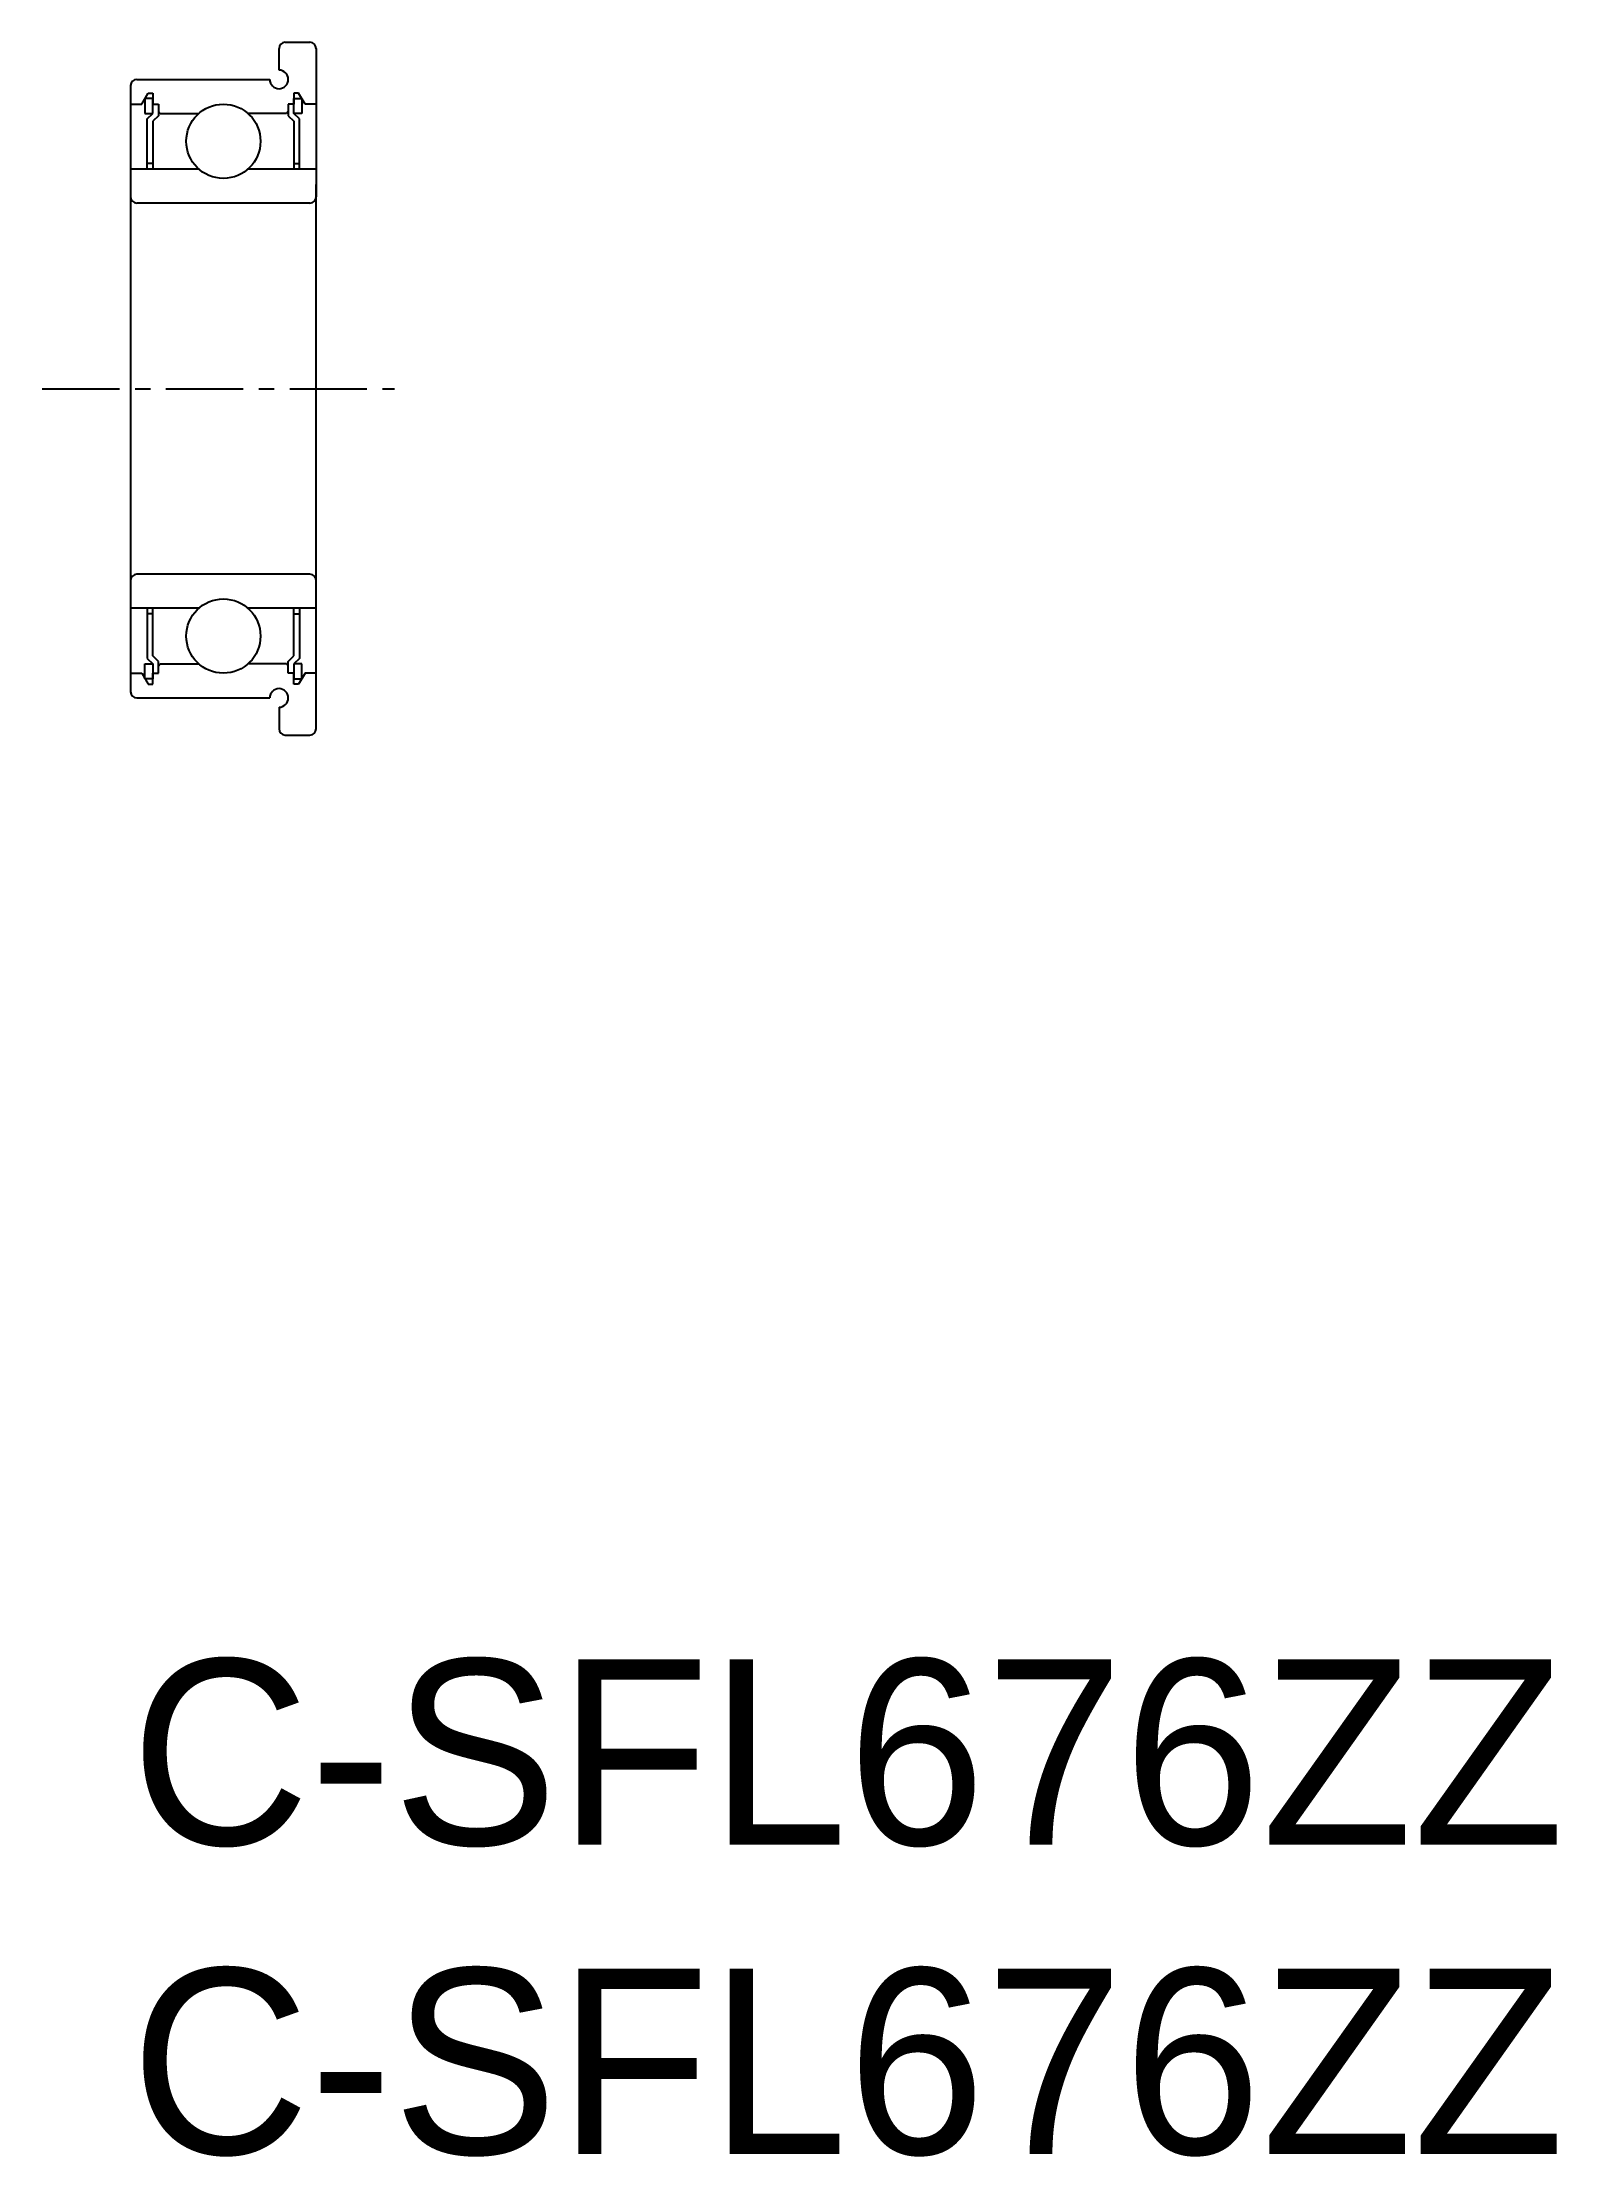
# Model space of a CAD drawing. Extents: x -1.4 to 23.1, y -8 to 26.1.
import ezdxf

# ---------------------------------------------------------------- set-up
doc = ezdxf.new("R2010")
doc.units = 0
doc.linetypes.add('CENTER', pattern=[2, 1.25, -0.25, 0.25, -0.25])
doc.layers.get('0').update_dxf_attribs({"linetype": 'CONTINUOUS'})
doc.layers.add('CENTER', color=1, linetype='CENTER')

msp = doc.modelspace()

# ---------------------------------------------------------------- linework, layer by layer
at = {"color": 7, "linetype": 'CONTINUOUS'}
for p, q in [((2.4, 25.693), (2.4, 26.043)), ((2.5, 26.143), (2.9, 26.143)), ((3, 26.043), (3, 23.643)), ((0, 25.443), (0, 15.643)), ((0.1, 25.543), (2.25, 25.543)), ((0.18, 25.143), (0.284, 25.323)), ((0.284, 25.323), (0.36, 25.323)), ((0.36, 25.323), (0.36, 25.143)), ((2.716, 25.323), (2.64, 25.323)), ((2.64, 25.323), (2.64, 25.143)), ((2.82, 25.143), (2.716, 25.323)), ((3, 25.518), (3, 25.518)), ((0, 25.143), (0.18, 25.143)), ((0.36, 25.233), (0.232, 25.233)), ((0.232, 25.233), (0.232, 24.993)), ((0.232, 24.993), (0.36, 24.993)), ((0.27, 24.903), (0.36, 24.993)), ((0.36, 24.993), (0.36, 25.233)), ((0.36, 25.143), (0.45, 25.143)), ((0.45, 24.956), (0.36, 24.866)), ((0.45, 25.143), (0.45, 24.956)), ((0.45, 25.023), (0.48, 24.993)), ((0.48, 24.993), (1.103, 24.993)), ((2.52, 24.993), (1.897, 24.993)), ((2.55, 25.023), (2.52, 24.993)), ((2.55, 25.143), (2.55, 24.956)), ((2.64, 25.143), (2.55, 25.143)), ((2.55, 24.956), (2.64, 24.866)), ((2.64, 24.993), (2.64, 25.233)), ((2.64, 25.233), (2.768, 25.233)), ((2.768, 24.993), (2.64, 24.993)), ((2.73, 24.903), (2.64, 24.993)), ((2.768, 25.233), (2.768, 24.993)), ((3, 25.143), (2.82, 25.143)), ((0.27, 24.093), (0.27, 24.903)), ((0.36, 24.866), (0.36, 24.093)), ((2.64, 24.866), (2.64, 24.093)), ((2.73, 24.093), (2.73, 24.903)), ((3, 24.893), (3, 24.893)), ((1.103, 24.093), (0, 24.093)), ((0.36, 24.183), (0.27, 24.183)), ((3, 24.093), (1.897, 24.093)), ((2.64, 24.183), (2.73, 24.183)), ((3, 15.043), (3, 23.843)), ((2.9, 23.543), (0.1, 23.543)), ((2.9, 17.543), (0.1, 17.543)), ((1.103, 16.993), (0, 16.993)), ((0.27, 16.993), (0.27, 16.183)), ((0.36, 16.903), (0.27, 16.903)), ((0.36, 16.221), (0.36, 16.993)), ((3, 16.993), (1.897, 16.993)), ((2.64, 16.221), (2.64, 16.993)), ((2.64, 16.903), (2.73, 16.903)), ((2.73, 16.993), (2.73, 16.183)), ((0.232, 16.093), (0.36, 16.093)), ((0.232, 15.853), (0.232, 16.093)), ((0.27, 16.183), (0.36, 16.093)), ((0.45, 16.131), (0.36, 16.221)), ((0.36, 16.093), (0.36, 15.853)), ((0.45, 15.943), (0.45, 16.131)), ((0.45, 16.063), (0.48, 16.093)), ((0.48, 16.093), (1.103, 16.093)), ((2.52, 16.093), (1.897, 16.093)), ((2.55, 16.063), (2.52, 16.093)), ((2.55, 16.131), (2.64, 16.221)), ((2.55, 15.943), (2.55, 16.131)), ((2.73, 16.183), (2.64, 16.093)), ((2.768, 16.093), (2.64, 16.093)), ((2.64, 16.093), (2.64, 15.853)), ((2.768, 15.853), (2.768, 16.093)), ((0, 15.943), (0.18, 15.943)), ((0.18, 15.943), (0.284, 15.763)), ((0.36, 15.853), (0.232, 15.853)), ((0.284, 15.763), (0.36, 15.763)), ((0.36, 15.763), (0.36, 15.943)), ((0.36, 15.943), (0.45, 15.943)), ((2.64, 15.943), (2.55, 15.943)), ((2.64, 15.763), (2.64, 15.943)), ((2.64, 15.853), (2.768, 15.853)), ((2.716, 15.763), (2.64, 15.763)), ((2.82, 15.943), (2.716, 15.763)), ((3, 15.943), (2.82, 15.943)), ((0.1, 15.543), (2.25, 15.543)), ((2.4, 15.393), (2.4, 15.043)), ((2.5, 14.943), (2.9, 14.943))]:
    msp.add_line(p, q, dxfattribs=at)
for centre in [(1.5, 24.543), (1.5, 16.543)]:
    msp.add_circle(centre, 0.6, dxfattribs=at)
for centre, radius, start, end in [((2.5, 26.043), 0.1, 90, 180), ((2.9, 26.043), 0.1, 0, 90), ((2.4, 25.543), 0.15, 180.003, 90), ((0.1, 25.443), 0.1, 90, 180), ((0.1, 23.643), 0.1, 180, 270), ((2.9, 23.643), 0.1, 270, 0), ((0.1, 17.443), 0.1, 90, 180), ((2.9, 17.443), 0.1, 0, 90), ((0.1, 15.643), 0.1, 180, 270), ((2.4, 15.543), 0.15, 270, 179.997), ((2.5, 15.043), 0.1, 180, 270), ((2.9, 15.043), 0.1, 270, 0)]:
    msp.add_arc(centre, radius, start, end, dxfattribs=at)
at = {"layer": 'CENTER', "color": 1, "linetype": 'CENTER'}
msp.add_line((-1.428, 20.543), (4.266, 20.543), dxfattribs=at)

# ---------------------------------------------------------------- texts
at = {"color": 7, "linetype": 'CONTINUOUS'}
for p in [(0, -3), (0, -8)]:
    msp.add_text('C-SFL676ZZ', height=3, dxfattribs=at).set_placement(p)

doc.saveas('drawing.dxf')
